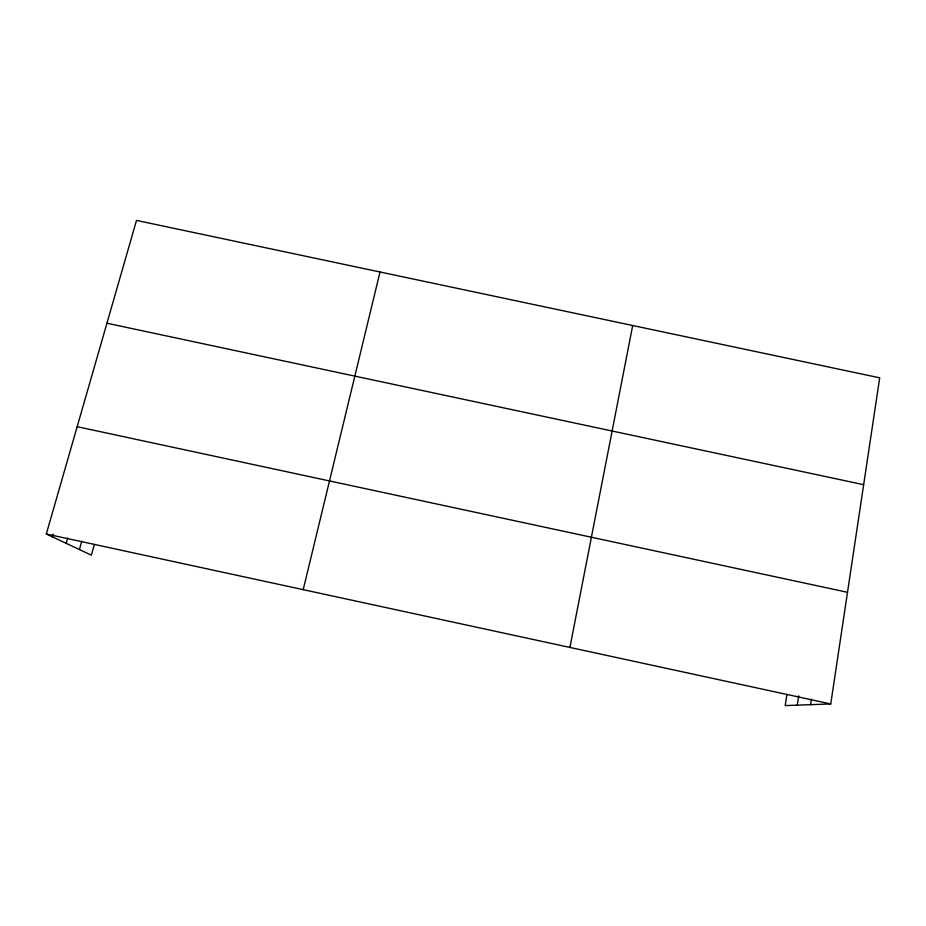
<?xml version="1.0" encoding="UTF-8"?>
<svg xmlns="http://www.w3.org/2000/svg" width="926" height="926" viewBox="0 0 926 926"><rect width="100%" height="100%" fill="white"/><g stroke="black" fill="none" stroke-linecap="round" stroke-linejoin="round"><path stroke-width="1.39" d="M786.938 694.442L785.179 705.589L830.749 703.945L879.7 377.831L136.516 220.411L46.3 534.001L91.373 555.172L94.383 544.407M810.609 704.674L811.454 699.153M797.263 705.149L798.71 695.843M569.918 647.436L632.69 325.512M303.207 589.665L380.019 271.989M79.416 549.558L81.766 541.212M66.209 543.354L67.714 538.041M52.412 536.883L53.21 534.128M106.941 323.22L863.657 484.692M77.171 426.689L847.51 592.304M46.3 534.001L830.749 703.945"/></g></svg>
